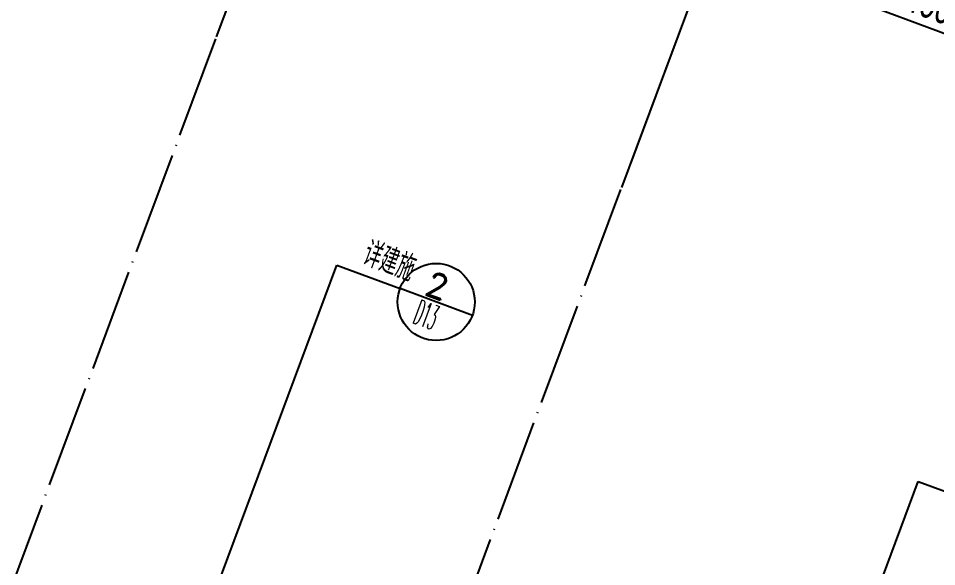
# Model space of a CAD drawing. Header units: millimetres. Extents: x 600121811 to 600690586, y 3472921280 to 3473279938.
# Drawn here: x 600485770 to 600503617, y 3473119680 to 3473130345 of the extents above; entities that cross this region are included whole.
import ezdxf
from ezdxf.enums import TextEntityAlignment as Align

# ---------------------------------------------------------------- set-up
doc = ezdxf.new("R2010")
doc.units = ezdxf.units.MM
doc.header["$LTSCALE"] = 1000
doc.linetypes.add('AX-MALL-GIRD-200$0$DOTE', pattern=[2.4200000000000004, 2, -0.2, 0.02, -0.2])
doc.layers.get('0').update_dxf_attribs({"linetype": 'CONTINUOUS'})
for name, color, linetype in [('AX-MALL-DIM-PGJ$0$A-Anno-Note', 241, 'CONTINUOUS'), ('AX-MALL-DIM-PGJ$0$DIM_IDEN', 3, 'CONTINUOUS'), ('AX-MALL-GIRD-200$0$A-Grid', 222, 'AX-MALL-GIRD-200$0$DOTE'), ('AX-MALL-GIRD-200$0$A-Grid-Iden', 11, 'CONTINUOUS'), ('AX-MALL-GJ-200$0$A-Anno-Note', 241, 'CONTINUOUS'), ('AX-MALL-WALL-GJ$0$A-SEE', 254, 'CONTINUOUS')]:
    doc.layers.add(name, color=color, linetype=linetype)
doc.styles.add('AX-MALL-DIM-PGJ$0$_TCH_DIM', font='zy_en.shx', dxfattribs={"width": 0.7, "bigfont": 'zy_cn.shx'})
doc.styles.add('AX-MALL-DIM-PGJ$0$_TCH_LABEL', font='ROMAND.shx', dxfattribs={"width": 0.7, "height": 5, "bigfont": 'zy_cn.shx'})
doc.styles.add('AX-MALL-GIRD-200$0$_TCH_DIM_T3', font='zy_en.shx', dxfattribs={"width": 0.7, "bigfont": 'zy_cn.shx'})
doc.dimstyles.new('AX-MALL-GIRD-200$0$_TCH_ARCH&&200', dxfattribs={"dimtxt": 595, "dimasz": 300, "dimexe": 500, "dimexo": 500, "dimgap": 152.5, "dimtad": 1, "dimdec": 0, "dimzin": 0, "dimdsep": 46, "dimtxsty": 'AX-MALL-GIRD-200$0$_TCH_DIM_T3', "dimblk": 'AX-MALL-GIRD-200$0$_ArchTick', "dimcen": 0.09, "dimclrt": 7, "dimazin": 2, "dimtfac": 1, "dimtdec": 0, "dimtix": 1, "dimtmove": 2, "dimatfit": 3, "dimfxl": 500, "dimtolj": 1, "dimtzin": 0, "dimarcsym": 0})

# ---------------------------------------------------------------- blocks, each defined once
blk = doc.blocks.new('AX-MALL-GIRD-200$0$_ArchTick')
at = {"color": 0, "linetype": 'ByBlock', "const_width": 0.4}
blk.add_lwpolyline([(-0.5, -0.5), (0.5, 0.5)], dxfattribs=at)
blk = doc.blocks.new('*D147')
at = {"layer": 'AX-MALL-GIRD-200$0$A-Grid-Iden', "color": 0, "lineweight": -2, "transparency": 16777216}
for p, q in [((600489798.6905621, 3473130454.647348), (600491544.1547207, 3473135140.088082)), ((600491369.6083049, 3473134671.544009), (600499241.1487381, 3473131739.164222)), ((600497670.2309952, 3473127522.267561), (600499415.695154, 3473132207.708296))]:
    blk.add_line(p, q, dxfattribs=at)
at = {"layer": 'AX-MALL-GIRD-200$0$A-Grid-Iden', "color": 0, "lineweight": -2, "transparency": 16777216, "xscale": 300, "yscale": 300, "zscale": 300}
for p, rotation in [((600491369.6083049, 3473134671.544009), 159.5681613081501), ((600499241.1487381, 3473131739.164222), 339.5681613081501)]:
    blk.add_blockref('AX-MALL-GIRD-200$0$_ArchTick', p, dxfattribs=dict(at, rotation=rotation))
at = {"layer": 'AX-MALL-GIRD-200$0$A-Grid-Iden', "color": 7, "transparency": 16777216, "insert": (600495462.4702957, 3473133627.043782), "char_height": 595, "attachment_point": 5, "rotation": 339.56816132295063, "style": 'AX-MALL-GIRD-200$0$_TCH_DIM_T3'}
blk.add_mtext('\\A1;8400', dxfattribs=at)
blk = doc.blocks.new('*D148')
at = {"layer": 'AX-MALL-GIRD-200$0$A-Grid-Iden', "color": 0, "lineweight": -2, "transparency": 16777216}
for p, q in [((600497670.2309955, 3473127522.267562), (600499415.6951541, 3473132207.708296)), ((600499241.148738, 3473131739.164223), (600507112.6891704, 3473128806.784437)), ((600505541.7714279, 3473124589.887776), (600507287.2355864, 3473129275.32851))]:
    blk.add_line(p, q, dxfattribs=at)
at = {"layer": 'AX-MALL-GIRD-200$0$A-Grid-Iden', "color": 0, "lineweight": -2, "transparency": 16777216, "xscale": 300, "yscale": 300, "zscale": 300}
for p, rotation in [((600499241.148738, 3473131739.164223), 159.5681613086433), ((600507112.6891704, 3473128806.784437), 339.5681613086433)]:
    blk.add_blockref('AX-MALL-GIRD-200$0$_ArchTick', p, dxfattribs=dict(at, rotation=rotation))
at = {"layer": 'AX-MALL-GIRD-200$0$A-Grid-Iden', "color": 7, "transparency": 16777216, "insert": (600503334.0107286, 3473130694.663996), "char_height": 595, "attachment_point": 5, "rotation": 339.56816134414504, "style": 'AX-MALL-GIRD-200$0$_TCH_DIM_T3'}
blk.add_mtext('\\A1;8400', dxfattribs=at)
blk = doc.blocks.new('AX-MALL-DIM-PGJ')
at = {"layer": 'AX-MALL-DIM-PGJ$0$DIM_IDEN'}
for p, q in [((600488376.435111, 3473115920.382994), (600491962.6281998, 3473125546.988686)), ((600491962.6281998, 3473125546.988686), (600493187.7898904, 3473125090.580007)), ((600494593.4221106, 3473124566.940759), (600493187.7898903, 3473125090.580006)), ((600499672.2028017, 3473111712.378085), (600503258.3958898, 3473121338.983776)), ((600503258.3958898, 3473121338.983776), (600504510.4839556, 3473120872.544231))]:
    blk.add_line(p, q, dxfattribs=at)
blk.add_circle((600493890.6060005, 3473124828.760383), 750, dxfattribs=at)
at = {"layer": 'AX-MALL-DIM-PGJ$0$A-Anno-Note', "style": 'AX-MALL-DIM-PGJ$0$_TCH_DIM', "width": 0.7}
blk.add_text('详建施', height=506.3829787234042, rotation=339.5681613088448, dxfattribs=at).set_placement((600492424.154825, 3473125565.087193))
at = {"layer": 'AX-MALL-DIM-PGJ$0$A-Anno-Note', "style": 'AX-MALL-DIM-PGJ$0$_TCH_LABEL'}
for s, width, p, p2 in [('2', 1.312500000214866, (600493628.8040462, 3473124990.716354), (600494024.8332849, 3473124843.183842)), ('D13', 0.430327868922907, (600493418.0433145, 3473124424.960299), (600493814.0725532, 3473124277.427787))]:
    blk.add_text(s, height=482.9906831399546, rotation=339.5681613000222, dxfattribs=dict(at, width=width)).set_placement(p, p2, align=Align.FIT)
blk = doc.blocks.new('AX-MALL-GIRD-200')
at = {"layer": 'AX-MALL-GIRD-200$0$A-Grid'}
for p, q in [((600450894.6051974, 3473026022.376194), (600489624.1441464, 3473129986.103275)), ((600458766.1456304, 3473023089.996408), (600497495.6845796, 3473127053.723489))]:
    blk.add_line(p, q, dxfattribs=at)
at = {"layer": 'AX-MALL-GIRD-200$0$A-Grid-Iden'}
for p, q in [((600489624.1441466, 3473129986.103274), (600492416.8868, 3473137482.808449)), ((600497495.6845794, 3473127053.723488), (600500288.4272329, 3473134550.428663))]:
    blk.add_line(p, q, dxfattribs=at)
for base, p1, p2, angle, picture, middle, turn in [((600499241.1487381, 3473131739.164222), (600489624.1441462, 3473129986.103275), (600497495.6845796, 3473127053.723488), 339.56816130510225, '*D147', (600495462.4702957, 3473133627.043782), 339.5681613229506), ((600507112.6891704, 3473128806.784437), (600497495.6845796, 3473127053.723488), (600505367.225012, 3473124121.343702), 339.56816130864325, '*D148', (600503334.0107286, 3473130694.663996), 339.5681613441451)]:
    dim = blk.add_linear_dim(base=base, p1=p1, p2=p2, angle=angle, dimstyle='AX-MALL-GIRD-200$0$_TCH_ARCH&&200', override={"dimgap": 0}, dxfattribs=at)
    dim.commit()
    dim.dimension.update_dxf_attribs({"geometry": picture, "text_midpoint": middle, "dimtype": 129, "text_rotation": turn})
blk = doc.blocks.new('AX-MALL-WALL-GJ')
at = {"layer": 'AX-MALL-WALL-GJ$0$A-SEE'}
blk.add_blockref('AX-MALL-GIRD-200', (0, 0), dxfattribs=at)

msp = doc.modelspace()

# ---------------------------------------------------------------- block references
at = {"layer": 'AX-MALL-GJ-200$0$A-Anno-Note'}
for name in ['AX-MALL-WALL-GJ', 'AX-MALL-DIM-PGJ']:
    msp.add_blockref(name, (0, 0), dxfattribs=at)

doc.saveas('drawing.dxf')
